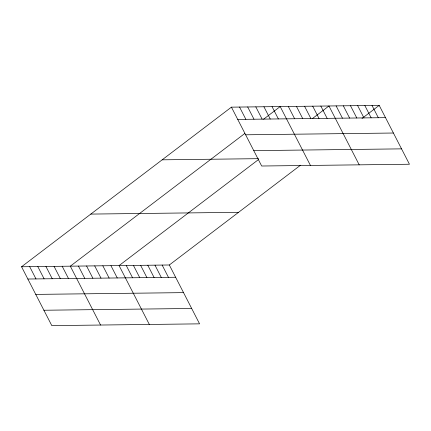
<?xml version="1.0" encoding="UTF-8"?>
<svg xmlns="http://www.w3.org/2000/svg" width="431" height="431" viewBox="0 0 431 431"><rect width="100%" height="100%" fill="white"/><g stroke="black" fill="none" stroke-linecap="round" stroke-linejoin="round"><path stroke-width="0.65" d="M21.55 266.762L169.324 264.984L199.575 323.848L51.801 325.62L21.55 266.762L231.425 107.152L379.199 105.379L409.45 164.238L261.676 166.016L231.425 107.152M244.781 133.497L70.318 266.175L100.568 325.033M263.53 119.242L280.193 106.57L310.439 165.429M258.648 159.448L119.08 265.588L149.331 324.451M312.292 118.654L328.955 105.983L359.206 164.841M169.324 264.984L300.499 165.229M362.013 118.45L379.199 105.379M237.729 119.419L385.503 117.647M245.632 134.795L393.406 133.023M253.773 150.64L401.547 148.862M162.164 159.826L258.449 158.667M90.806 214.088L238.585 212.316M27.853 279.024L175.627 277.252M35.757 294.4L183.531 292.627M43.897 310.245L191.671 308.472M372.023 105.466L378.326 117.733M364.847 105.552L371.15 117.819M357.665 105.638L363.969 117.905M350.489 105.724L356.793 117.992M343.313 105.81L349.616 118.078M336.132 105.897L342.435 118.164M320.831 106.08L327.134 118.347M312.701 106.177L319.005 118.444M304.572 106.274L310.875 118.541M296.447 106.371L302.751 118.638M288.317 106.468L294.621 118.735M272.063 106.667L278.367 118.929M263.934 106.764L270.237 119.026M255.809 106.861L262.113 119.123M247.68 106.958L253.983 119.225M239.555 107.055L245.859 119.322M162.148 265.07L168.451 277.338M154.971 265.157L161.275 277.424M147.79 265.243L154.093 277.51M140.614 265.329L146.917 277.596M133.438 265.415L139.741 277.683M126.261 265.501L132.565 277.769M110.956 265.685L117.259 277.952M102.826 265.787L109.129 278.049M94.696 265.884L100.999 278.146M86.572 265.981L92.875 278.243M78.442 266.078L84.745 278.34M62.188 266.272L68.491 278.539M54.058 266.369L60.362 278.636M45.934 266.466L52.237 278.733M37.804 266.563L44.107 278.83M29.68 266.66L35.983 278.927"/></g></svg>
